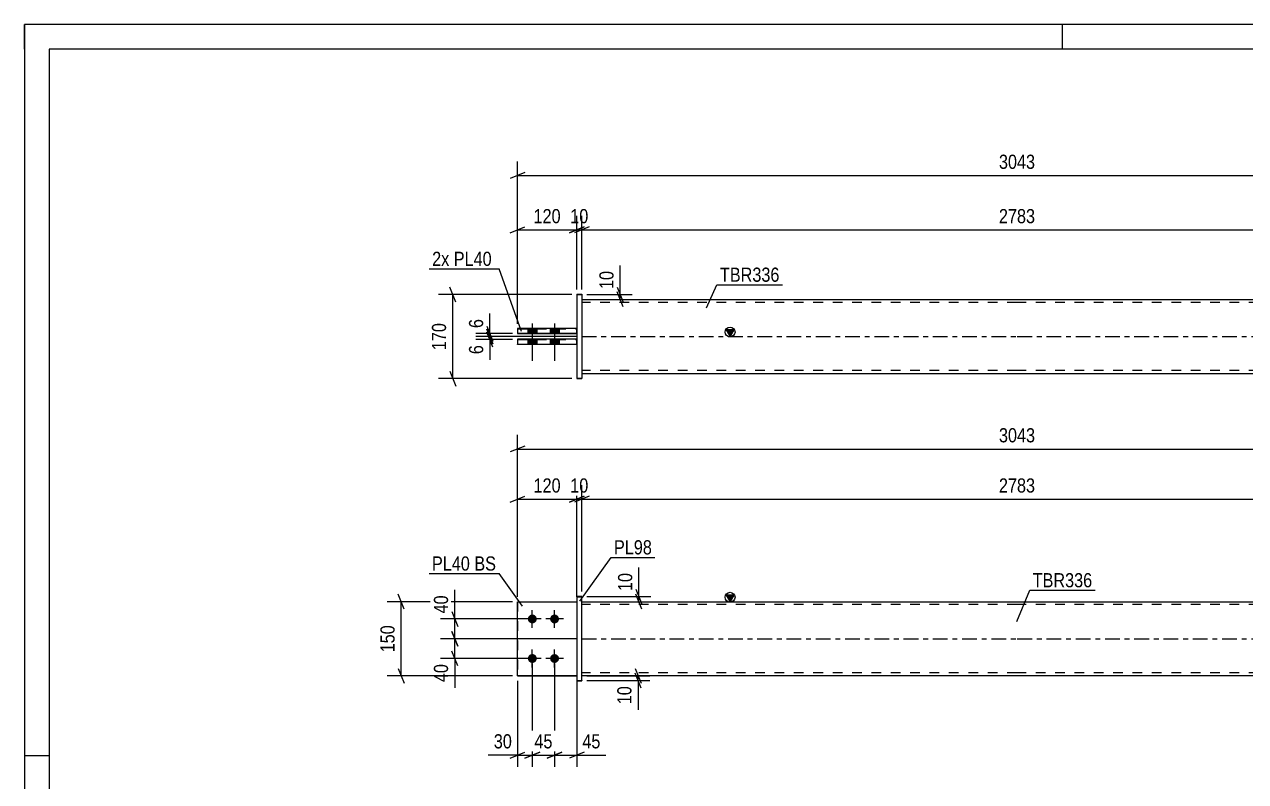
# Model space of a CAD drawing. Header units: millimetres. Extents: x 0 to 420, y 0 to 297.
# Drawn here: x 0 to 247, y 143.8 to 297 of the extents above; entities that cross this region are included whole.
import ezdxf

# ---------------------------------------------------------------- set-up
doc = ezdxf.new("R2010")
doc.units = ezdxf.units.MM
doc.linetypes.add('DXK_LINE_DOT2', pattern=[3.9198, 1.9599, -1.9599])
doc.linetypes.add('DXK_LINE_DOT3', pattern=[5.9187, 2.979, -0.9799, 0.9799, -0.9799])
doc.styles.add('Arial Narrow', font='ARIALN.TTF', dxfattribs={"height": 0.2})

# ---------------------------------------------------------------- blocks, each defined once
blk = doc.blocks.new('Unknown-581591134-1127')
at = {"color": 5, "linetype": 'Continuous'}
for p, q in [((420, 297), (0, 297)), ((0, 297), (0, 0)), ((0, 292), (0, 297)), ((210, 292), (210, 297)), ((415, 292), (5, 292)), ((5, 292), (5, 5)), ((5, 149), (0, 149))]:
    blk.add_line(p, q, dxfattribs=at)
blk = doc.blocks.new('Part-581591134-1420 - 1364')
at = {"color": 7, "linetype": 'DXK_LINE_DOT2'}
for p, q in [((99.74, 180.2), (111.74, 180.2)), ((99.74, 180.2), (99.74, 165.2)), ((99.74, 180.19), (111.74, 180.19)), ((111.74, 180.19), (111.74, 180.2)), ((111.74, 180.2), (111.74, 165.19))]:
    blk.add_line(p, q, dxfattribs=at)
at = {"color": 2, "linetype": 'Continuous'}
for p, q in [((111.74, 165.2), (99.74, 165.2)), ((99.74, 165.2), (99.74, 165.19)), ((99.74, 165.2), (99.74, 165.2)), ((99.74, 165.2), (99.74, 165.19)), ((99.74, 165.19), (111.74, 165.19))]:
    blk.add_line(p, q, dxfattribs=at)
blk = doc.blocks.new('Bolt-581591134-1378 - 1364')
at = {"linetype": 'Continuous'}
for points in [[(102.74, 175.8), (102.55, 175.82), (102.37, 175.88), (102.21, 175.98), (102.07, 176.1), (101.96, 176.25), (101.88, 176.43), (101.84, 176.61), (101.84, 176.8), (101.88, 176.98), (101.96, 177.15), (102.07, 177.31), (102.21, 177.43), (102.37, 177.53), (102.55, 177.58), (102.74, 177.6), (102.92, 177.58), (103.1, 177.53), (103.26, 177.43), (103.4, 177.31), (103.52, 177.15), (103.59, 176.98), (103.63, 176.8), (103.63, 176.61), (103.59, 176.43), (103.52, 176.25), (103.4, 176.1), (103.26, 175.98), (103.1, 175.88), (102.92, 175.82)], [(107.24, 175.8), (107.05, 175.82), (106.87, 175.88), (106.71, 175.98), (106.57, 176.1), (106.46, 176.25), (106.38, 176.43), (106.34, 176.61), (106.34, 176.8), (106.38, 176.98), (106.46, 177.15), (106.57, 177.31), (106.71, 177.43), (106.87, 177.53), (107.05, 177.58), (107.24, 177.6), (107.42, 177.58), (107.6, 177.53), (107.76, 177.43), (107.9, 177.31), (108.02, 177.15), (108.09, 176.98), (108.13, 176.8), (108.13, 176.61), (108.09, 176.43), (108.02, 176.25), (107.9, 176.1), (107.76, 175.98), (107.6, 175.88), (107.42, 175.82)], [(102.74, 167.8), (102.55, 167.82), (102.37, 167.88), (102.21, 167.98), (102.07, 168.1), (101.96, 168.25), (101.88, 168.43), (101.84, 168.61), (101.84, 168.8), (101.88, 168.98), (101.96, 169.15), (102.07, 169.31), (102.21, 169.43), (102.37, 169.53), (102.55, 169.58), (102.74, 169.6), (102.92, 169.58), (103.1, 169.53), (103.26, 169.43), (103.4, 169.31), (103.52, 169.15), (103.59, 168.98), (103.63, 168.8), (103.63, 168.61), (103.59, 168.43), (103.52, 168.25), (103.4, 168.1), (103.26, 167.98), (103.1, 167.88), (102.92, 167.82)], [(107.24, 167.8), (107.05, 167.82), (106.87, 167.88), (106.71, 167.98), (106.57, 168.1), (106.46, 168.25), (106.38, 168.43), (106.34, 168.61), (106.34, 168.8), (106.38, 168.98), (106.46, 169.15), (106.57, 169.31), (106.71, 169.43), (106.87, 169.53), (107.05, 169.58), (107.24, 169.6), (107.42, 169.58), (107.6, 169.53), (107.76, 169.43), (107.9, 169.31), (108.02, 169.15), (108.09, 168.98), (108.13, 168.8), (108.13, 168.61), (108.09, 168.43), (108.02, 168.25), (107.9, 168.1), (107.76, 167.98), (107.6, 167.88), (107.42, 167.82)]]:
    blk.add_hatch(color=1, dxfattribs=at).paths.add_polyline_path(points)
at = {"color": 1, "linetype": 'Continuous'}
for p, q in [((102.74, 174.9), (102.74, 178.5)), ((107.24, 174.9), (107.24, 178.5)), ((104.54, 176.7), (100.94, 176.7)), ((109.04, 176.7), (105.44, 176.7)), ((102.74, 166.9), (102.74, 170.5)), ((107.24, 166.9), (107.24, 170.5)), ((104.54, 168.7), (100.94, 168.7)), ((109.04, 168.7), (105.44, 168.7))]:
    blk.add_line(p, q, dxfattribs=at)
blk = doc.blocks.new('Part-581591134-1405 - 1364')
at = {"color": 2, "linetype": 'Continuous'}
for p, q in [((112.74, 181.23), (111.74, 181.23)), ((111.74, 181.23), (111.74, 164.17)), ((112.74, 164.17), (112.74, 181.23)), ((111.74, 164.23), (112.74, 164.23)), ((111.74, 164.17), (112.74, 164.17)), ((112.74, 164.23), (112.74, 164.17))]:
    blk.add_line(p, q, dxfattribs=at)
at = {"color": 7, "linetype": 'DXK_LINE_DOT2'}
blk.add_line((111.74, 181.17), (112.74, 181.17), dxfattribs=at)
blk = doc.blocks.new('Part-581591134-1425 - 1364')
at = {"color": 2, "linetype": 'Continuous'}
for p, q in [((99.74, 180.2), (111.74, 180.2)), ((99.74, 165.2), (99.74, 180.2)), ((99.74, 165.2), (111.74, 165.2)), ((111.74, 165.2), (99.74, 165.2)), ((99.74, 165.2), (99.74, 165.2))]:
    blk.add_line(p, q, dxfattribs=at)
at = {"color": 7, "linetype": 'DXK_LINE_DOT2'}
for p, q in [((99.74, 180.2), (111.74, 180.2)), ((111.74, 180.2), (111.74, 180.2)), ((111.74, 180.2), (111.74, 165.2))]:
    blk.add_line(p, q, dxfattribs=at)
blk = doc.blocks.new('Part-581591134-1440 - 1364')
at = {"linetype": 'Continuous'}
blk.add_hatch(color=2, dxfattribs=at).paths.add_polyline_path([(142.74, 180.2), (141.94, 181.6), (143.54, 181.6)])
at = {"color": 2, "linetype": 'Continuous'}
for p, q in [((142.74, 180.2), (141.94, 181.6)), ((141.94, 181.6), (143.54, 181.6)), ((143.54, 181.6), (142.74, 180.2)), ((112.74, 180.2), (200.74, 180.2)), ((200.84, 180.2), (288.84, 180.2)), ((200.74, 165.2), (112.74, 165.2)), ((288.84, 165.2), (200.84, 165.2))]:
    blk.add_line(p, q, dxfattribs=at)
at = {"color": 7, "linetype": 'DXK_LINE_DOT2'}
for p, q in [((112.74, 165.2), (112.74, 180.2)), ((200.74, 179.6), (112.74, 179.6)), ((288.84, 179.6), (200.84, 179.6)), ((288.84, 180.2), (288.84, 165.2)), ((200.74, 165.8), (112.74, 165.8)), ((288.84, 165.8), (200.84, 165.8))]:
    blk.add_line(p, q, dxfattribs=at)
at = {"color": 7, "linetype": 'DXK_LINE_DOT3'}
for p, q in [((112.74, 172.7), (200.74, 172.7)), ((200.84, 172.7), (288.84, 172.7))]:
    blk.add_line(p, q, dxfattribs=at)
at = {"color": 2, "linetype": 'Continuous'}
blk.add_circle((142.74, 181.1), 1, dxfattribs=at)
blk = doc.blocks.new('Part-581591134-1793 - 1767')
at = {"color": 2, "linetype": 'Continuous'}
for p, q in [((111.74, 233.29), (99.74, 233.29)), ((99.74, 233.29), (99.74, 232.29)), ((99.74, 232.29), (111.74, 232.29)), ((99.74, 232.23), (99.74, 232.29)), ((99.74, 232.29), (99.74, 232.23)), ((111.74, 232.23), (99.74, 232.23))]:
    blk.add_line(p, q, dxfattribs=at)
at = {"color": 7, "linetype": 'DXK_LINE_DOT2'}
for p, q in [((99.74, 233.23), (111.74, 233.23)), ((111.74, 232.23), (111.74, 233.29))]:
    blk.add_line(p, q, dxfattribs=at)
blk = doc.blocks.new('Part-581591134-1798 - 1767')
at = {"color": 2, "linetype": 'Continuous'}
for p, q in [((111.74, 235.49), (99.74, 235.49)), ((99.74, 235.49), (99.74, 234.49)), ((99.74, 234.49), (111.74, 234.49)), ((99.74, 234.43), (99.74, 234.49)), ((99.74, 234.49), (99.74, 234.43)), ((111.74, 234.43), (99.74, 234.43))]:
    blk.add_line(p, q, dxfattribs=at)
at = {"color": 7, "linetype": 'DXK_LINE_DOT2'}
for p, q in [((99.74, 235.43), (111.74, 235.43)), ((111.74, 234.43), (111.74, 235.49))]:
    blk.add_line(p, q, dxfattribs=at)
blk = doc.blocks.new('Part-581591134-1773 - 1767')
at = {"linetype": 'Continuous'}
blk.add_hatch(color=2, dxfattribs=at).paths.add_polyline_path([(142.74, 233.86), (141.94, 235.26), (143.54, 235.26)])
at = {"color": 2, "linetype": 'Continuous'}
for p, q in [((112.74, 241.36), (200.74, 241.36)), ((200.84, 241.36), (288.84, 241.36)), ((142.74, 233.86), (141.94, 235.26)), ((141.94, 235.26), (143.54, 235.26)), ((143.54, 235.26), (142.74, 233.86)), ((112.74, 226.36), (200.74, 226.36)), ((200.84, 226.36), (288.84, 226.36))]:
    blk.add_line(p, q, dxfattribs=at)
at = {"color": 7, "linetype": 'DXK_LINE_DOT2'}
for p, q in [((112.74, 241.36), (112.74, 226.36)), ((200.74, 240.76), (112.74, 240.76)), ((288.84, 240.76), (200.84, 240.76)), ((288.84, 241.36), (288.84, 226.36)), ((200.74, 226.96), (112.74, 226.96)), ((288.84, 226.96), (200.84, 226.96))]:
    blk.add_line(p, q, dxfattribs=at)
at = {"color": 7, "linetype": 'DXK_LINE_DOT3'}
for p, q in [((112.74, 233.86), (200.74, 233.86)), ((200.84, 233.86), (288.84, 233.86))]:
    blk.add_line(p, q, dxfattribs=at)
at = {"color": 2, "linetype": 'Continuous'}
blk.add_circle((142.74, 234.76), 1, dxfattribs=at)
blk = doc.blocks.new('Part-581591134-1799 - 1767')
at = {"color": 2, "linetype": 'Continuous'}
for p, q in [((111.74, 242.39), (112.74, 242.39)), ((111.74, 242.39), (111.74, 225.39)), ((112.74, 242.39), (112.74, 225.33)), ((112.74, 225.39), (111.74, 225.39)), ((111.74, 225.39), (111.74, 225.33)), ((111.74, 225.39), (111.74, 225.33)), ((111.74, 225.33), (112.74, 225.33))]:
    blk.add_line(p, q, dxfattribs=at)
at = {"color": 7, "linetype": 'DXK_LINE_DOT2'}
for p, q in [((111.74, 242.33), (112.74, 242.33)), ((112.74, 242.33), (112.74, 242.39))]:
    blk.add_line(p, q, dxfattribs=at)
blk = doc.blocks.new('Bolt-581591134-1801 - 1767')
at = {"linetype": 'Continuous'}
for points in [[(101.84, 234.48), (103.64, 234.48), (103.64, 235.48), (101.84, 235.48)], [(101.84, 234.45), (103.64, 234.45), (103.64, 235.45), (101.84, 235.45)], [(106.34, 234.48), (108.14, 234.48), (108.14, 235.48), (106.34, 235.48)], [(106.34, 234.45), (108.14, 234.45), (108.14, 235.45), (106.34, 235.45)], [(101.84, 232.28), (103.64, 232.28), (103.64, 233.28), (101.84, 233.28)], [(101.84, 232.25), (103.64, 232.25), (103.64, 233.25), (101.84, 233.25)], [(106.34, 232.28), (108.14, 232.28), (108.14, 233.28), (106.34, 233.28)], [(106.34, 232.25), (108.14, 232.25), (108.14, 233.25), (106.34, 233.25)]]:
    blk.add_hatch(color=1, dxfattribs=at).paths.add_polyline_path(points)
at = {"color": 1, "linetype": 'Continuous'}
for p, q in [((101.84, 235.48), (101.84, 234.48)), ((101.84, 235.45), (101.84, 234.45)), ((102.74, 236.48), (102.74, 228.98)), ((102.74, 236.45), (102.74, 228.95)), ((103.64, 235.48), (103.64, 234.48)), ((103.64, 235.45), (103.64, 234.45)), ((106.34, 235.48), (106.34, 234.48)), ((106.34, 235.45), (106.34, 234.45)), ((107.24, 236.48), (107.24, 228.98)), ((107.24, 236.45), (107.24, 228.95)), ((108.14, 235.48), (108.14, 234.48)), ((108.14, 235.45), (108.14, 234.45)), ((101.84, 233.28), (101.84, 232.28)), ((101.84, 233.25), (101.84, 232.25)), ((103.64, 233.28), (103.64, 232.28)), ((103.64, 233.25), (103.64, 232.25)), ((106.34, 233.28), (106.34, 232.28)), ((106.34, 233.25), (106.34, 232.25)), ((108.14, 233.28), (108.14, 232.28)), ((108.14, 233.25), (108.14, 232.25))]:
    blk.add_line(p, q, dxfattribs=at)
blk = doc.blocks.new('StraightDimension-581591134-1609 - 1364')
at = {"color": 7, "linetype": 'Continuous'}
for p, q in [((86.44, 174.2), (87.64, 171.2)), ((111.74, 172.7), (84.19, 172.7)), ((87.04, 168.7), (87.04, 172.7)), ((101.74, 168.7), (84.19, 168.7)), ((87.64, 167.2), (86.44, 170.2))]:
    blk.add_line(p, q, dxfattribs=at)
at = {"color": 0}
blk.add_wipeout([(86.29, 168.17), (82.09, 168.17), (82.09, 163.32), (86.29, 163.32)], dxfattribs=at)
at = {"color": 7, "linetype": 'Continuous'}
blk.add_line((87.04, 168.7), (87.04, 162.79), dxfattribs=at)
blk.add_line((87.04, 168.7), (87.04, 162.79), dxfattribs=at)
at = {"color": 3, "style": 'Arial Narrow'}
blk.add_text('40', height=2.863, rotation=90.0002, dxfattribs=at).set_placement((85.69, 163.92))
blk = doc.blocks.new('StraightDimension-581591134-1600 - 1364')
at = {"color": 7, "linetype": 'Continuous'}
for p, q in [((113.74, 181.23), (126.69, 181.23)), ((123.69, 182.73), (124.89, 179.73)), ((124.89, 178.7), (123.69, 181.7)), ((124.29, 180.2), (124.29, 181.23)), ((113.74, 180.2), (126.69, 180.2))]:
    blk.add_line(p, q, dxfattribs=at)
at = {"color": 0}
blk.add_wipeout([(123.54, 186.61), (119.34, 186.61), (119.34, 181.75), (123.54, 181.75)], dxfattribs=at)
at = {"color": 7, "linetype": 'Continuous'}
blk.add_line((124.29, 181.23), (124.29, 187.14), dxfattribs=at)
blk.add_line((124.29, 181.23), (124.29, 187.14), dxfattribs=at)
at = {"color": 3, "style": 'Arial Narrow'}
blk.add_text('10', height=2.863, rotation=90.0002, dxfattribs=at).set_placement((122.94, 182.35))
blk = doc.blocks.new('StraightDimension-581591134-1560 - 1364')
at = {"color": 7, "linetype": 'Continuous'}
for p, q in [((102.74, 167.7), (102.74, 146.77)), ((99.74, 164.19), (99.74, 146.77)), ((98.24, 148.57), (101.24, 149.77)), ((99.74, 149.17), (102.74, 149.17)), ((104.24, 149.77), (101.24, 148.57))]:
    blk.add_line(p, q, dxfattribs=at)
at = {"color": 0}
blk.add_wipeout([(99.21, 149.92), (99.21, 154.12), (94.35, 154.12), (94.35, 149.92)], dxfattribs=at)
at = {"color": 7, "linetype": 'Continuous'}
blk.add_line((99.74, 149.17), (93.83, 149.17), dxfattribs=at)
blk.add_line((99.74, 149.17), (93.83, 149.17), dxfattribs=at)
at = {"color": 3, "style": 'Arial Narrow'}
blk.add_text('30', height=2.863, dxfattribs=at).set_placement((94.95, 150.52))
blk = doc.blocks.new('StraightDimension-581591134-1689 - 1364')
at = {"color": 7, "linetype": 'Continuous'}
for p, q in [((76.83, 178.69), (75.63, 181.69)), ((98.74, 180.19), (73.38, 180.19)), ((76.23, 165.19), (76.23, 180.19)), ((75.63, 166.69), (76.83, 163.69)), ((98.74, 165.19), (73.38, 165.19))]:
    blk.add_line(p, q, dxfattribs=at)
at = {"color": 0}
blk.add_wipeout([(75.48, 176.04), (71.28, 176.04), (71.28, 169.35), (75.48, 169.35)], dxfattribs=at)
at = {"color": 3, "style": 'Arial Narrow'}
blk.add_text('150', height=2.863, rotation=90.0002, dxfattribs=at).set_placement((74.88, 169.95))
blk = doc.blocks.new('StraightDimension-581591134-1452 - 1364')
at = {"color": 7, "linetype": 'Continuous'}
for p, q in [((99.74, 181.2), (99.74, 203.78)), ((111.74, 181.2), (111.74, 203.78)), ((98.24, 200.33), (101.24, 201.53)), ((99.74, 200.93), (111.74, 200.93)), ((113.24, 201.53), (110.24, 200.33))]:
    blk.add_line(p, q, dxfattribs=at)
at = {"color": 0}
blk.add_wipeout([(109.08, 201.68), (109.08, 205.88), (102.39, 205.88), (102.39, 201.68)], dxfattribs=at)
at = {"color": 3, "style": 'Arial Narrow'}
blk.add_text('120', height=2.863, dxfattribs=at).set_placement((102.99, 202.28))
blk = doc.blocks.new('StraightDimension-581591134-1479 - 1364')
at = {"color": 7, "linetype": 'Continuous'}
for p, q in [((111.74, 181.2), (111.74, 203.78)), ((112.74, 182.23), (112.74, 203.78)), ((110.24, 200.33), (113.24, 201.53)), ((114.24, 201.53), (111.24, 200.33)), ((111.74, 200.93), (112.74, 200.93))]:
    blk.add_line(p, q, dxfattribs=at)
at = {"color": 0}
blk.add_wipeout([(114.66, 201.68), (114.66, 205.88), (109.81, 205.88), (109.81, 201.68)], dxfattribs=at)
at = {"color": 3, "style": 'Arial Narrow'}
blk.add_text('10', height=2.863, dxfattribs=at).set_placement((110.41, 202.28))
blk = doc.blocks.new('StraightDimension-581591134-1577 - 1364')
at = {"color": 7, "linetype": 'Continuous'}
for p, q in [((107.24, 167.7), (107.24, 146.77)), ((111.74, 164.19), (111.74, 146.77)), ((105.74, 148.57), (108.74, 149.77)), ((107.24, 149.17), (111.74, 149.17)), ((113.24, 149.77), (110.24, 148.57))]:
    blk.add_line(p, q, dxfattribs=at)
at = {"color": 0}
blk.add_wipeout([(117.12, 149.92), (117.12, 154.12), (112.26, 154.12), (112.26, 149.92)], dxfattribs=at)
at = {"color": 7, "linetype": 'Continuous'}
blk.add_line((111.74, 149.17), (117.64, 149.17), dxfattribs=at)
blk.add_line((111.74, 149.17), (117.64, 149.17), dxfattribs=at)
at = {"color": 3, "style": 'Arial Narrow'}
blk.add_text('45', height=2.863, dxfattribs=at).set_placement((112.86, 150.52))
blk = doc.blocks.new('StraightDimension-581591134-1496 - 1364')
at = {"color": 7, "linetype": 'Continuous'}
for p, q in [((112.74, 182.23), (112.74, 203.78)), ((288.84, 182.23), (288.84, 203.78)), ((114.24, 201.53), (111.24, 200.33)), ((112.74, 200.93), (288.84, 200.93)), ((287.34, 200.33), (290.34, 201.53))]:
    blk.add_line(p, q, dxfattribs=at)
at = {"color": 0}
blk.add_wipeout([(205.04, 201.68), (205.04, 205.88), (196.53, 205.88), (196.53, 201.68)], dxfattribs=at)
at = {"color": 3, "style": 'Arial Narrow'}
blk.add_text('2783', height=2.863, dxfattribs=at).set_placement((197.13, 202.28))
blk = doc.blocks.new('StraightDimension-581591134-1546 - 1364')
at = {"color": 7, "linetype": 'Continuous'}
for p, q in [((99.74, 181.19), (99.74, 213.94)), ((301.84, 181.2), (301.84, 213.94)), ((101.24, 211.69), (98.24, 210.49)), ((99.74, 211.09), (301.84, 211.09)), ((300.34, 210.49), (303.34, 211.69))]:
    blk.add_line(p, q, dxfattribs=at)
at = {"color": 0}
blk.add_wipeout([(205.04, 211.84), (205.04, 216.04), (196.53, 216.04), (196.53, 211.84)], dxfattribs=at)
at = {"color": 3, "style": 'Arial Narrow'}
blk.add_text('3043', height=2.863, dxfattribs=at).set_placement((197.13, 212.44))
blk = doc.blocks.new('StraightDimension-581591134-1570 - 1364')
at = {"color": 7, "linetype": 'Continuous'}
for p, q in [((102.74, 167.7), (102.74, 146.77)), ((107.24, 167.7), (107.24, 146.77)), ((101.24, 148.57), (104.24, 149.77)), ((102.74, 149.17), (107.24, 149.17)), ((108.74, 149.77), (105.74, 148.57))]:
    blk.add_line(p, q, dxfattribs=at)
at = {"color": 0}
blk.add_wipeout([(107.41, 149.92), (107.41, 154.12), (102.56, 154.12), (102.56, 149.92)], dxfattribs=at)
at = {"color": 3, "style": 'Arial Narrow'}
blk.add_text('45', height=2.863, dxfattribs=at).set_placement((103.16, 150.52))
blk = doc.blocks.new('StraightDimension-581591134-1591 - 1364')
at = {"color": 7, "linetype": 'Continuous'}
for p, q in [((123.54, 166.7), (124.74, 163.7)), ((124.74, 162.73), (123.54, 165.73)), ((113.74, 165.2), (126.54, 165.2)), ((113.74, 164.23), (126.54, 164.23)), ((124.14, 164.23), (124.14, 165.2))]:
    blk.add_line(p, q, dxfattribs=at)
at = {"color": 0}
blk.add_wipeout([(123.39, 163.7), (119.19, 163.7), (119.19, 158.85), (123.39, 158.85)], dxfattribs=at)
at = {"color": 7, "linetype": 'Continuous'}
blk.add_line((124.14, 164.23), (124.14, 158.32), dxfattribs=at)
blk.add_line((124.14, 164.23), (124.14, 158.32), dxfattribs=at)
at = {"color": 3, "style": 'Arial Narrow'}
blk.add_text('10', height=2.863, rotation=90.0002, dxfattribs=at).set_placement((122.79, 159.45))
blk = doc.blocks.new('StraightDimension-581591134-1626 - 1364')
at = {"color": 7, "linetype": 'Continuous'}
for p, q in [((86.44, 178.2), (87.64, 175.2)), ((101.74, 176.7), (84.19, 176.7)), ((87.04, 172.7), (87.04, 176.7)), ((87.64, 171.2), (86.44, 174.2)), ((111.74, 172.7), (84.19, 172.7))]:
    blk.add_line(p, q, dxfattribs=at)
at = {"color": 0}
blk.add_wipeout([(86.29, 182.08), (82.09, 182.08), (82.09, 177.22), (86.29, 177.22)], dxfattribs=at)
at = {"color": 7, "linetype": 'Continuous'}
blk.add_line((87.04, 176.7), (87.04, 182.6), dxfattribs=at)
blk.add_line((87.04, 176.7), (87.04, 182.6), dxfattribs=at)
at = {"color": 3, "style": 'Arial Narrow'}
blk.add_text('40', height=2.863, rotation=90.0002, dxfattribs=at).set_placement((85.69, 177.82))
blk = doc.blocks.new('StraightDimension-581591134-1851 - 1767')
at = {"color": 7, "linetype": 'Continuous'}
for p, q in [((93.54, 235.93), (94.74, 232.93)), ((94.74, 232.36), (93.54, 235.36)), ((98.74, 234.43), (91.29, 234.43)), ((111.74, 233.86), (91.29, 233.86)), ((94.14, 233.86), (94.14, 234.43))]:
    blk.add_line(p, q, dxfattribs=at)
at = {"color": 0}
blk.add_wipeout([(93.39, 237.99), (89.19, 237.99), (89.19, 234.96), (93.39, 234.96)], dxfattribs=at)
at = {"color": 7, "linetype": 'Continuous'}
blk.add_line((94.14, 234.43), (94.14, 238.51), dxfattribs=at)
blk.add_line((94.14, 234.43), (94.14, 238.51), dxfattribs=at)
at = {"color": 3, "style": 'Arial Narrow'}
blk.add_text('6', height=2.86, rotation=90.0002, dxfattribs=at).set_placement((92.79, 235.56))
blk = doc.blocks.new('StraightDimension-581591134-1930 - 1767')
at = {"color": 7, "linetype": 'Continuous'}
for p, q in [((111.74, 243.39), (111.74, 258.28)), ((112.74, 243.39), (112.74, 258.28)), ((110.24, 254.83), (113.24, 256.03)), ((114.24, 256.03), (111.24, 254.83)), ((111.74, 255.43), (112.74, 255.43))]:
    blk.add_line(p, q, dxfattribs=at)
at = {"color": 0}
blk.add_wipeout([(114.66, 256.18), (114.66, 260.38), (109.81, 260.38), (109.81, 256.18)], dxfattribs=at)
at = {"color": 3, "style": 'Arial Narrow'}
blk.add_text('10', height=2.863, dxfattribs=at).set_placement((110.41, 256.78))
blk = doc.blocks.new('StraightDimension-581591134-1835 - 1767')
at = {"color": 7, "linetype": 'Continuous'}
for p, q in [((93.54, 235.36), (94.74, 232.36)), ((94.74, 231.73), (93.54, 234.73)), ((111.74, 233.86), (91.29, 233.86)), ((98.74, 233.23), (91.29, 233.23)), ((94.14, 233.23), (94.14, 233.86))]:
    blk.add_line(p, q, dxfattribs=at)
at = {"color": 0}
blk.add_wipeout([(93.39, 232.71), (89.19, 232.71), (89.19, 229.68), (93.39, 229.68)], dxfattribs=at)
at = {"color": 7, "linetype": 'Continuous'}
blk.add_line((94.14, 233.23), (94.14, 229.16), dxfattribs=at)
blk.add_line((94.14, 233.23), (94.14, 229.16), dxfattribs=at)
at = {"color": 3, "style": 'Arial Narrow'}
blk.add_text('6', height=2.86, rotation=90.0002, dxfattribs=at).set_placement((92.79, 230.28))
blk = doc.blocks.new('StraightDimension-581591134-1868 - 1767')
at = {"color": 7, "linetype": 'Continuous'}
for p, q in [((113.74, 242.33), (122.91, 242.33)), ((119.91, 243.83), (121.11, 240.83)), ((121.11, 239.86), (119.91, 242.86)), ((120.51, 241.36), (120.51, 242.33)), ((113.74, 241.36), (122.91, 241.36))]:
    blk.add_line(p, q, dxfattribs=at)
at = {"color": 0}
blk.add_wipeout([(119.76, 247.71), (115.56, 247.71), (115.56, 242.86), (119.76, 242.86)], dxfattribs=at)
at = {"color": 7, "linetype": 'Continuous'}
blk.add_line((120.51, 242.33), (120.51, 248.24), dxfattribs=at)
blk.add_line((120.51, 242.33), (120.51, 248.24), dxfattribs=at)
at = {"color": 3, "style": 'Arial Narrow'}
blk.add_text('10', height=2.863, rotation=90.0002, dxfattribs=at).set_placement((119.16, 243.46))
blk = doc.blocks.new('StraightDimension-581591134-1879 - 1767')
at = {"color": 7, "linetype": 'Continuous'}
for p, q in [((110.74, 242.33), (83.79, 242.33)), ((87.24, 240.83), (86.04, 243.83)), ((86.64, 225.33), (86.64, 242.33)), ((110.74, 225.33), (83.79, 225.33)), ((86.04, 226.83), (87.24, 223.83))]:
    blk.add_line(p, q, dxfattribs=at)
at = {"color": 0}
blk.add_wipeout([(85.89, 237.17), (81.69, 237.17), (81.69, 230.49), (85.89, 230.49)], dxfattribs=at)
at = {"color": 3, "style": 'Arial Narrow'}
blk.add_text('170', height=2.863, rotation=90.0002, dxfattribs=at).set_placement((85.29, 231.09))
blk = doc.blocks.new('StraightDimension-581591134-1910 - 1767')
at = {"color": 7, "linetype": 'Continuous'}
for p, q in [((112.74, 243.39), (112.74, 258.28)), ((288.84, 243.33), (288.84, 258.28)), ((114.24, 256.03), (111.24, 254.83)), ((112.74, 255.43), (288.84, 255.43)), ((287.34, 254.83), (290.34, 256.03))]:
    blk.add_line(p, q, dxfattribs=at)
at = {"color": 0}
blk.add_wipeout([(205.04, 256.18), (205.04, 260.38), (196.53, 260.38), (196.53, 256.18)], dxfattribs=at)
at = {"color": 3, "style": 'Arial Narrow'}
blk.add_text('2783', height=2.863, dxfattribs=at).set_placement((197.13, 256.78))
blk = doc.blocks.new('StraightDimension-581591134-1920 - 1767')
at = {"color": 7, "linetype": 'Continuous'}
for p, q in [((99.74, 236.43), (99.74, 258.28)), ((111.74, 243.39), (111.74, 258.28)), ((98.24, 254.83), (101.24, 256.03)), ((99.74, 255.43), (111.74, 255.43)), ((113.24, 256.03), (110.24, 254.83))]:
    blk.add_line(p, q, dxfattribs=at)
at = {"color": 0}
blk.add_wipeout([(109.08, 256.18), (109.08, 260.38), (102.39, 260.38), (102.39, 256.18)], dxfattribs=at)
at = {"color": 3, "style": 'Arial Narrow'}
blk.add_text('120', height=2.863, dxfattribs=at).set_placement((102.99, 256.78))
blk = doc.blocks.new('StraightDimension-581591134-1941 - 1767')
at = {"color": 7, "linetype": 'Continuous'}
for p, q in [((99.74, 236.43), (99.74, 269.28)), ((301.84, 236.49), (301.84, 269.28)), ((101.24, 267.03), (98.24, 265.83)), ((300.34, 265.83), (303.34, 267.03)), ((99.74, 266.43), (301.84, 266.43))]:
    blk.add_line(p, q, dxfattribs=at)
at = {"color": 0}
blk.add_wipeout([(205.04, 267.18), (205.04, 271.38), (196.53, 271.38), (196.53, 267.18)], dxfattribs=at)
at = {"color": 3, "style": 'Arial Narrow'}
blk.add_text('3043', height=2.863, dxfattribs=at).set_placement((197.13, 267.78))
blk = doc.blocks.new('Mark-581591134-1400 - 1364')
at = {"color": 0}
blk.add_wipeout([(126.94, 189.77), (126.94, 192.77), (119.26, 192.77), (119.26, 189.77)], dxfattribs=at)
blk.add_wipeout([(126.94, 189.77), (126.94, 192.77), (119.26, 192.77), (119.26, 189.77)], dxfattribs=at)
at = {"color": 30, "linetype": 'Continuous'}
for p, q in [((112.38, 180.31), (118.66, 189.17)), ((118.66, 189.17), (127.54, 189.17))]:
    blk.add_line(p, q, dxfattribs=at)
at = {"color": 3, "style": 'Arial Narrow'}
blk.add_text('PL98', height=2.863, dxfattribs=at).set_placement((119.26, 189.77))
blk = doc.blocks.new('Mark-581591134-1436 - 1364')
at = {"color": 0}
blk.add_wipeout([(216.01, 183.11), (216.01, 186.11), (203.95, 186.11), (203.95, 183.11)], dxfattribs=at)
blk.add_wipeout([(216.01, 183.11), (216.01, 186.11), (203.95, 186.11), (203.95, 183.11)], dxfattribs=at)
at = {"color": 30, "linetype": 'Continuous'}
for p, q in [((200.75, 176.17), (203.35, 182.51)), ((203.35, 182.51), (216.61, 182.51))]:
    blk.add_line(p, q, dxfattribs=at)
at = {"color": 3, "style": 'Arial Narrow'}
blk.add_text('TBR336', height=2.863, dxfattribs=at).set_placement((203.95, 183.11))
blk = doc.blocks.new('MarkSet-581591134-1758 - 1364')
at = {"color": 0}
blk.add_wipeout([(90.11, 186.49), (90.11, 189.49), (82.44, 189.49), (82.44, 186.49)], dxfattribs=at)
blk.add_wipeout([(90.11, 186.49), (90.11, 189.49), (82.44, 189.49), (82.44, 186.49)], dxfattribs=at)
blk.add_wipeout([(95.4, 186.49), (95.4, 189.49), (91.01, 189.49), (91.01, 186.49)], dxfattribs=at)
blk.add_wipeout([(95.4, 186.49), (95.4, 189.49), (91.01, 189.49), (91.01, 186.49)], dxfattribs=at)
at = {"color": 30, "linetype": 'Continuous'}
for p in [(81.84, 185.89), (100.77, 179.26)]:
    blk.add_line(p, (96, 185.89), dxfattribs=at)
at = {"color": 3, "style": 'Arial Narrow'}
for s, p in [('PL40', (82.44, 186.49)), ('BS', (91.01, 186.49))]:
    blk.add_text(s, height=2.863, dxfattribs=at).set_placement(p)
blk = doc.blocks.new('Mark-581591134-1769 - 1767')
at = {"color": 0}
blk.add_wipeout([(152.74, 244.93), (152.74, 247.93), (140.69, 247.93), (140.69, 244.93)], dxfattribs=at)
blk.add_wipeout([(152.74, 244.93), (152.74, 247.93), (140.69, 247.93), (140.69, 244.93)], dxfattribs=at)
at = {"color": 30, "linetype": 'Continuous'}
for p, q in [((137.98, 239.67), (140.09, 244.33)), ((140.09, 244.33), (153.34, 244.33))]:
    blk.add_line(p, q, dxfattribs=at)
at = {"color": 3, "style": 'Arial Narrow'}
blk.add_text('TBR336', height=2.863, dxfattribs=at).set_placement((140.69, 244.93))
blk = doc.blocks.new('MarkSet-581591134-1979 - 1767')
at = {"color": 30, "linetype": 'Continuous'}
blk.add_line((100.58, 234.84), (96.03, 247.54), dxfattribs=at)
at = {"color": 0}
blk.add_wipeout([(85.95, 248.14), (85.95, 251.14), (82.48, 251.14), (82.48, 248.14)], dxfattribs=at)
blk.add_wipeout([(85.95, 248.14), (85.95, 251.14), (82.48, 251.14), (82.48, 248.14)], dxfattribs=at)
blk.add_wipeout([(94.53, 248.14), (94.53, 251.14), (86.85, 251.14), (86.85, 248.14)], dxfattribs=at)
blk.add_wipeout([(94.53, 248.14), (94.53, 251.14), (86.85, 251.14), (86.85, 248.14)], dxfattribs=at)
at = {"color": 30, "linetype": 'Continuous'}
blk.add_line((81.88, 247.54), (96.03, 247.54), dxfattribs=at)
at = {"color": 3, "style": 'Arial Narrow'}
for s, p in [('2x', (82.48, 248.14)), ('PL40', (86.85, 248.14))]:
    blk.add_text(s, height=2.863, dxfattribs=at).set_placement(p)

msp = doc.modelspace()

# ---------------------------------------------------------------- block references
for name in ['Unknown-581591134-1127', 'Part-581591134-1799 - 1767', 'Part-581591134-1773 - 1767', 'Part-581591134-1798 - 1767', 'Bolt-581591134-1801 - 1767', 'Part-581591134-1793 - 1767', 'Part-581591134-1405 - 1364', 'Part-581591134-1440 - 1364', 'Part-581591134-1420 - 1364', 'Part-581591134-1425 - 1364', 'Bolt-581591134-1378 - 1364']:
    msp.add_blockref(name, (0, 0))

# ---------------------------------------------------------------- next in the draw order: block references
for name in ['StraightDimension-581591134-1930 - 1767', 'StraightDimension-581591134-1851 - 1767', 'StraightDimension-581591134-1600 - 1364', 'StraightDimension-581591134-1609 - 1364']:
    msp.add_blockref(name, (0, 0))

# ---------------------------------------------------------------- next in the draw order: block references
for name in ['StraightDimension-581591134-1868 - 1767', 'StraightDimension-581591134-1835 - 1767', 'StraightDimension-581591134-1560 - 1364', 'StraightDimension-581591134-1577 - 1364']:
    msp.add_blockref(name, (0, 0))

# ---------------------------------------------------------------- next in the draw order: block references
for name in ['StraightDimension-581591134-1879 - 1767', 'StraightDimension-581591134-1689 - 1364', 'StraightDimension-581591134-1570 - 1364', 'StraightDimension-581591134-1591 - 1364']:
    msp.add_blockref(name, (0, 0))

# ---------------------------------------------------------------- next in the draw order: block references
for name in ['StraightDimension-581591134-1910 - 1767', 'StraightDimension-581591134-1452 - 1364']:
    msp.add_blockref(name, (0, 0))

# ---------------------------------------------------------------- next in the draw order: block references
for name in ['StraightDimension-581591134-1920 - 1767', 'StraightDimension-581591134-1479 - 1364']:
    msp.add_blockref(name, (0, 0))

# ---------------------------------------------------------------- next in the draw order: block references
for name in ['StraightDimension-581591134-1941 - 1767', 'StraightDimension-581591134-1496 - 1364']:
    msp.add_blockref(name, (0, 0))

# ---------------------------------------------------------------- next in the draw order: block references
for name in ['MarkSet-581591134-1979 - 1767', 'Mark-581591134-1769 - 1767', 'StraightDimension-581591134-1546 - 1364']:
    msp.add_blockref(name, (0, 0))

# ---------------------------------------------------------------- next in the draw order: block references
for name in ['Mark-581591134-1436 - 1364', 'StraightDimension-581591134-1626 - 1364']:
    msp.add_blockref(name, (0, 0))

# ---------------------------------------------------------------- next in the draw order: block references
for name in ['Mark-581591134-1400 - 1364', 'MarkSet-581591134-1758 - 1364']:
    msp.add_blockref(name, (0, 0))

doc.saveas('drawing.dxf')
